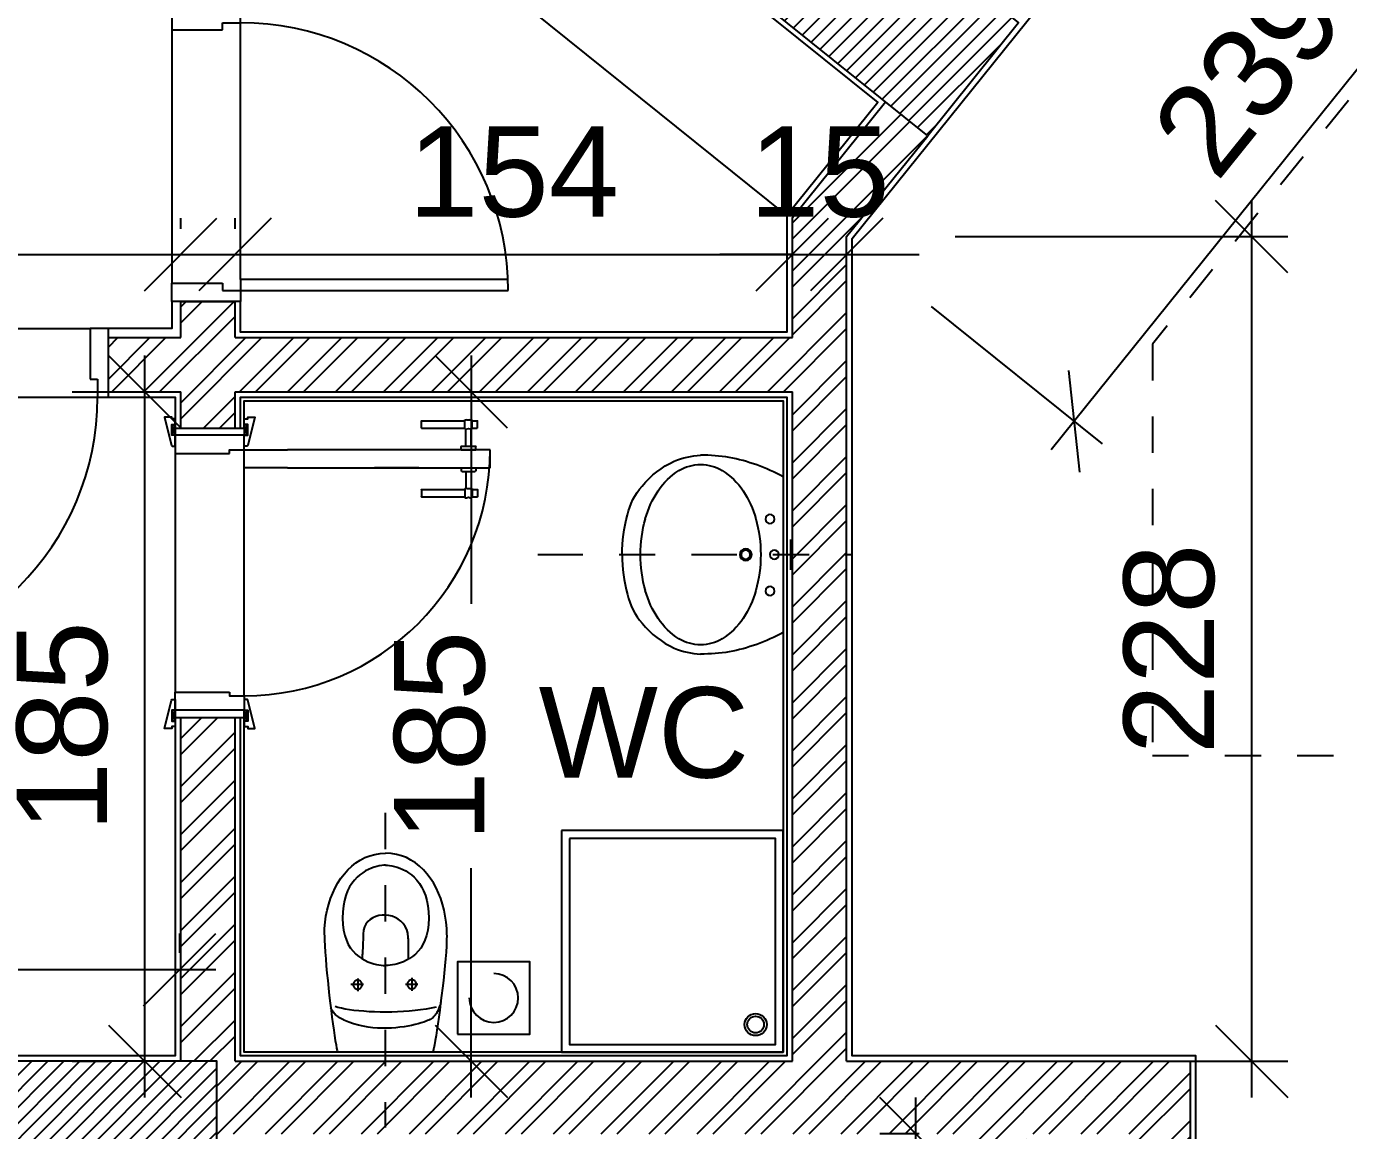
# Model space of a CAD drawing. Extents: x -0.9 to 45.6, y -8.7 to 61.5.
# Drawn here: x 29.692 to 33.345, y 31.549 to 34.6 of the extents above; entities that cross this region are included whole.
import ezdxf

# ---------------------------------------------------------------- set-up
doc = ezdxf.new("R2010")
doc.units = 0
doc.header["$MEASUREMENT"] = 0
doc.header["$PDMODE"] = 35
doc.header["$PDSIZE"] = 0.3
for name, pattern in [('CENTER', [2, 1.25, -0.25, 0.25, -0.25]), ('DASHDOTX2', [50.8, 25.4, -12.7, 0, -12.7]), ('HIDDEN2', [0.1875, 0.125, -0.0625])]:
    doc.linetypes.add(name, pattern=pattern)
doc.layers.get('0').update_dxf_attribs({"linetype": 'CONTINUOUS'})
doc.layers.get('DEFPOINTS').update_dxf_attribs({"linetype": 'CONTINUOUS'})
for name, color, linetype in [('A-AXIS-SANITARY', 10, 'DASHDOTX2'), ('a-dim', 3, 'CONTINUOUS'), ('A-DOORS', 1, 'CONTINUOUS'), ('A-FC-HIDDEN', 8, 'HIDDEN2'), ('A-FLOR-PFIX', 61, 'CONTINUOUS'), ('A-HATCH-CONC', 8, 'CONTINUOUS'), ('A-HATCH-WALL', 8, 'CONTINUOUS'), ('a-kitchen-50', 61, 'CONTINUOUS'), ('A-MECHANICAL', 8, 'CONTINUOUS'), ('A-NOMENCLATURE', 3, 'CONTINUOUS'), ('A-PLASTER', 8, 'CONTINUOUS'), ('A-PORTE', 1, 'CONTINUOUS'), ('A-SANIT', 95, 'CONTINUOUS'), ('A-SECT-TILE', 12, 'CONTINUOUS'), ('A-TILES', 137, 'CONTINUOUS'), ('A-WALL', 4, 'CONTINUOUS'), ('S-2ND-3RD-4-5-6TH$0$A-STR 2-3-4-5-6', 2, 'CONTINUOUS')]:
    doc.layers.add(name, color=color, linetype=linetype)
doc.styles.add('A100-STEXT', font='arial.ttf', dxfattribs={"height": 0.25})
doc.dimstyles.new('A100-DIM', dxfattribs={"dimtxt": 0.25, "dimasz": 0.2, "dimexe": 0.1, "dimexo": 0.3, "dimgap": 0.1, "dimtad": 1, "dimlfac": 100, "dimrnd": 0.5, "dimdsep": 46, "dimtxsty": 'A100-STEXT', "dimblk1": 'OBLIQUE', "dimblk2": 'OBLIQUE', "dimsah": 1, "dimcen": -0.05, "dimdle": 0.1, "dimclrd": 15, "dimclre": 15, "dimclrt": 256, "dimadec": 0, "dimazin": 0, "dimtfac": 0.28, "dimtix": 1, "dimtmove": 2, "dimatfit": 3, "dimldrblk": 'OBLIQUE', "dimfxl": 1, "dimtolj": 1, "dimarcsym": 0})
doc.dimstyles.new('dim-law', dxfattribs={"dimtxt": 0.25, "dimasz": 0.2, "dimexe": 0.1, "dimexo": 0.3, "dimgap": 0.1, "dimtad": 1, "dimlfac": 100, "dimdsep": 46, "dimtxsty": 'A100-STEXT', "dimblk1": 'OBLIQUE', "dimblk2": 'OBLIQUE', "dimsah": 1, "dimcen": -0.05, "dimdle": 0.1, "dimclrd": 15, "dimclre": 15, "dimclrt": 256, "dimadec": 0, "dimazin": 0, "dimtfac": 0.28, "dimtix": 1, "dimtmove": 2, "dimatfit": 3, "dimldrblk": 'OBLIQUE', "dimfxl": 0.1, "dimtolj": 1, "dimarcsym": 0})

# ---------------------------------------------------------------- blocks, each defined once
blk = doc.blocks.new('P80E19D')
at = {"layer": 'A-PORTE'}
for p, q in [((0, -0.19), (0, 0)), ((0, 0), (0.05, 0)), ((0.05, 0), (0.05, -0.14)), ((0.75, 0), (0.75, -0.14)), ((0.8, 0), (0.75, 0)), ((0.8, -0.19), (0.8, 0)), ((0.05, -0.14), (0.03, -0.14)), ((0.03, -0.14), (0.03, -0.19)), ((0.75, -0.14), (0.77, -0.14)), ((0.77, -0.14), (0.77, -0.19)), ((0.03, -0.19), (0, -0.19)), ((0.06, -0.19), (0.02, -0.19)), ((0.03, -0.19), (0.03, -0.93)), ((0.06, -0.93), (0.06, -0.19)), ((0.77, -0.19), (0.8, -0.19))]:
    blk.add_line(p, q, dxfattribs=at)
blk.add_arc((0.03, -0.19), 0.74, 270, 0, dxfattribs=at)
blk = doc.blocks.new('_OBLIQUE')
at = {"color": 0, "linetype": 'ByBlock'}
blk.add_line((-0.5, -0.5), (0.5, 0.5), dxfattribs=at)
blk = doc.blocks.new('*D120')
at = {"layer": 'a-dim', "color": 15, "lineweight": -2}
for p, q in [((30.9211, 33.69), (30.9211, 33.0041)), ((30.7384, 33.59), (30.8211, 33.59)), ((30.9211, 31.64), (30.9211, 32.2734)), ((30.7384, 31.74), (30.8211, 31.74))]:
    blk.add_line(p, q, dxfattribs=at)
at = {"layer": 'DEFPOINTS', "color": 0}
for p in [(30.9211, 33.59), (31.0384, 33.59), (31.0384, 31.74)]:
    blk.add_point(p, dxfattribs=at)
at = {"layer": 'a-dim', "color": 15, "lineweight": -2, "xscale": 0.2, "yscale": 0.2, "zscale": 0.2}
for p, rotation in [((30.9211, 33.59), 90), ((30.9211, 31.74), 270)]:
    blk.add_blockref('_OBLIQUE', p, dxfattribs=dict(at, rotation=rotation))
at = {"layer": 'a-dim', "insert": (30.8345, 32.6388), "char_height": 0.25, "attachment_point": 5, "rotation": 90, "style": 'A100-STEXT'}
blk.add_mtext('\\A1;185', dxfattribs=at)
blk = doc.blocks.new('*D122')
at = {"layer": 'a-dim', "color": 15, "lineweight": -2}
for p, q in [((33.0779, 31.64), (33.0779, 34.1191)), ((32.2584, 34.0191), (33.1779, 34.0191)), ((32.2584, 31.74), (33.1779, 31.74))]:
    blk.add_line(p, q, dxfattribs=at)
at = {"layer": 'DEFPOINTS', "color": 0}
for p in [(31.9584, 34.0191), (33.0779, 34.0191), (31.9584, 31.74)]:
    blk.add_point(p, dxfattribs=at)
at = {"layer": 'a-dim', "color": 15, "lineweight": -2, "xscale": 0.2, "yscale": 0.2, "zscale": 0.2}
for p, rotation in [((33.0779, 34.0191), 90), ((33.0779, 31.74), 270)]:
    blk.add_blockref('_OBLIQUE', p, dxfattribs=dict(at, rotation=rotation))
at = {"layer": 'a-dim', "insert": (32.8503, 32.8795), "char_height": 0.25, "attachment_point": 5, "rotation": 90, "style": 'A100-STEXT'}
blk.add_mtext('\\A1;228', dxfattribs=at)
blk = doc.blocks.new('*D123')
at = {"layer": 'a-dim', "color": 15, "lineweight": -2}
for p, q in [((33.7013, 35.6837), (34.1645, 35.3112)), ((32.5239, 33.4307), (34.1493, 35.4518)), ((32.1921, 33.8258), (32.6645, 33.4459))]:
    blk.add_line(p, q, dxfattribs=at)
at = {"layer": 'DEFPOINTS', "color": 0}
for p in [(33.4675, 35.8717), (34.0866, 35.3738), (31.9584, 34.0138)]:
    blk.add_point(p, dxfattribs=at)
at = {"layer": 'a-dim', "color": 15, "lineweight": -2, "xscale": 0.2, "yscale": 0.2, "zscale": 0.2}
for p, rotation in [((34.0866, 35.3738), 51.19370936876746), ((32.5866, 33.5086), 231.1937093687675)]:
    blk.add_blockref('_OBLIQUE', p, dxfattribs=dict(at, rotation=rotation))
at = {"layer": 'a-dim', "insert": (33.1591, 34.5839), "char_height": 0.25, "attachment_point": 5, "rotation": 51.1937, "style": 'A100-STEXT'}
blk.add_mtext('\\A1;239.5', dxfattribs=at)
blk = doc.blocks.new('*D124')
at = {"layer": 'a-dim', "color": 15, "lineweight": -2}
for p, q in [((28.0021, 34.0454), (28.0021, 34.0694)), ((30.1184, 34.04), (30.1184, 34.0694)), ((27.9021, 33.9694), (30.2184, 33.9694))]:
    blk.add_line(p, q, dxfattribs=at)
at = {"layer": 'DEFPOINTS', "color": 0}
for p in [(30.1184, 33.9694), (28.0021, 33.7454), (30.1184, 33.74)]:
    blk.add_point(p, dxfattribs=at)
at = {"layer": 'a-dim', "color": 15, "lineweight": -2, "xscale": 0.2, "yscale": 0.2, "zscale": 0.2, "rotation": 180}
blk.add_blockref('_OBLIQUE', (28.0021, 33.9694), dxfattribs=at)
at = {"layer": 'a-dim', "color": 15, "lineweight": -2, "xscale": 0.2, "yscale": 0.2, "zscale": 0.2}
blk.add_blockref('_OBLIQUE', (30.1184, 33.9694), dxfattribs=at)
at = {"layer": 'a-dim', "insert": (29.0602, 34.1971), "char_height": 0.25, "attachment_point": 5, "style": 'A100-STEXT'}
blk.add_mtext('\\A1;211.5', dxfattribs=at)
blk = doc.blocks.new('*D125')
at = {"layer": 'a-dim', "color": 15, "lineweight": -2}
for p, q in [((30.2684, 34.04), (30.2684, 34.0694)), ((31.8084, 34.04), (31.8084, 34.0694)), ((30.1684, 33.9694), (31.9084, 33.9694))]:
    blk.add_line(p, q, dxfattribs=at)
at = {"layer": 'DEFPOINTS', "color": 0}
for p in [(31.8084, 33.9694), (30.2684, 33.74), (31.8084, 33.74)]:
    blk.add_point(p, dxfattribs=at)
at = {"layer": 'a-dim', "color": 15, "lineweight": -2, "xscale": 0.2, "yscale": 0.2, "zscale": 0.2, "rotation": 180}
blk.add_blockref('_OBLIQUE', (30.2684, 33.9694), dxfattribs=at)
at = {"layer": 'a-dim', "color": 15, "lineweight": -2, "xscale": 0.2, "yscale": 0.2, "zscale": 0.2}
blk.add_blockref('_OBLIQUE', (31.8084, 33.9694), dxfattribs=at)
at = {"layer": 'a-dim', "insert": (31.0384, 34.1971), "char_height": 0.25, "attachment_point": 5, "style": 'A100-STEXT'}
blk.add_mtext('\\A1;154', dxfattribs=at)
blk = doc.blocks.new('*D126')
at = {"layer": 'a-dim', "color": 15, "lineweight": -2}
for p, q in [((31.8084, 34.04), (31.8084, 34.0694)), ((31.8084, 33.9694), (31.6084, 33.9694)), ((31.8084, 33.9694), (31.9584, 33.9694)), ((31.9584, 33.9694), (32.1584, 33.9694)), ((31.9584, 33.7191), (31.9584, 33.8694))]:
    blk.add_line(p, q, dxfattribs=at)
at = {"layer": 'DEFPOINTS', "color": 0}
for p in [(31.9584, 34.0191), (31.9584, 33.9694), (31.8084, 33.74)]:
    blk.add_point(p, dxfattribs=at)
at = {"layer": 'a-dim', "color": 15, "lineweight": -2, "xscale": 0.2, "yscale": 0.2, "zscale": 0.2}
blk.add_blockref('_OBLIQUE', (31.8084, 33.9694), dxfattribs=at)
at = {"layer": 'a-dim', "color": 15, "lineweight": -2, "xscale": 0.2, "yscale": 0.2, "zscale": 0.2, "rotation": 180}
blk.add_blockref('_OBLIQUE', (31.9584, 33.9694), dxfattribs=at)
at = {"layer": 'a-dim', "insert": (31.8834, 34.1971), "char_height": 0.25, "attachment_point": 5, "style": 'A100-STEXT'}
blk.add_mtext('\\A1;15', dxfattribs=at)
blk = doc.blocks.new('*D127')
at = {"layer": 'a-dim', "color": 15, "lineweight": -2}
for p, q in [((30.0192, 31.64), (30.0192, 33.69)), ((29.8184, 33.59), (29.9192, 33.59)), ((29.8184, 31.74), (29.9192, 31.74))]:
    blk.add_line(p, q, dxfattribs=at)
at = {"layer": 'DEFPOINTS', "color": 0}
for p in [(30.0192, 33.59), (30.1184, 33.59), (30.1184, 31.74)]:
    blk.add_point(p, dxfattribs=at)
at = {"layer": 'a-dim', "color": 15, "lineweight": -2, "xscale": 0.2, "yscale": 0.2, "zscale": 0.2}
for p, rotation in [((30.0192, 33.59), 90), ((30.0192, 31.74), 270)]:
    blk.add_blockref('_OBLIQUE', p, dxfattribs=dict(at, rotation=rotation))
at = {"layer": 'a-dim', "insert": (29.7916, 32.665), "char_height": 0.25, "attachment_point": 5, "rotation": 90, "style": 'A100-STEXT'}
blk.add_mtext('\\A1;185', dxfattribs=at)
blk = doc.blocks.new('*D131')
at = {"layer": 'a-dim', "color": 15, "lineweight": -2}
for p, q in [((32.7463, 34.9989), (33.1556, 35.5079)), ((33.015, 35.4926), (36.5222, 32.6721)), ((36.6304, 32.9661), (36.3816, 32.6568))]:
    blk.add_line(p, q, dxfattribs=at)
at = {"layer": 'DEFPOINTS', "color": 0}
for p in [(32.5583, 34.7651), (36.8184, 33.1999), (36.4443, 32.7348)]:
    blk.add_point(p, dxfattribs=at)
at = {"layer": 'a-dim', "color": 15, "lineweight": -2, "xscale": 0.2, "yscale": 0.2, "zscale": 0.2}
for p, rotation in [((33.093, 35.4299), 141.1937093687686), ((36.4443, 32.7348), 321.1937093687686)]:
    blk.add_blockref('_OBLIQUE', p, dxfattribs=dict(at, rotation=rotation))
at = {"layer": 'a-dim', "insert": (34.9113, 34.2598), "char_height": 0.25, "attachment_point": 5, "rotation": 321.1937, "style": 'A100-STEXT'}
blk.add_mtext('\\A1;430', dxfattribs=at)
blk = doc.blocks.new('A$C45807027')
at = {"layer": 'A-DOORS'}
for p, q in [((0, 0.009), (-0.009, -0.019)), ((-0.009, 0.009), (0, -0.019)), ((0.19, 0.009), (0.199, -0.019)), ((0.199, 0.009), (0.19, -0.019)), ((0.68, 0.0005), (0.68, 0.0195)), ((0.6805, 0.02), (0.8, 0.02)), ((0.8, -0.003), (0.8, 0.023)), ((0.8, 0.023), (0.805, 0.023)), ((0.815, 0.023), (0.82, 0.023)), ((0.82, -0.003), (0.82, 0.023)), ((0.82, 0.02), (0.8345, 0.02)), ((0.835, 0.0005), (0.835, 0.0195)), ((0.6805, 0), (0.8, 0)), ((0.8, -0.003), (0.8025, -0.003)), ((0.8025, -0.05), (0.8025, -0.003)), ((0.8175, -0.05), (0.8175, -0.003)), ((0.8175, -0.003), (0.82, -0.003)), ((0.82, 0), (0.8345, 0)), ((0.19, -0.11), (0.19, -0.06)), ((0.19, -0.06), (0.31, -0.06)), ((0.75, -0.06), (0.31, -0.06)), ((0.673, -0.06), (0.55, -0.06)), ((0.87, -0.06), (0.75, -0.06)), ((0.79, -0.06), (0.79, -0.052)), ((0.79, -0.06), (0.83, -0.06)), ((0.792, -0.05), (0.828, -0.05)), ((0.83, -0.06), (0.83, -0.052)), ((0.87, -0.11), (0.87, -0.06)), ((0.31, -0.11), (0.19, -0.11)), ((0.31, -0.11), (0.75, -0.11)), ((0.673, -0.11), (0.55, -0.11)), ((0.75, -0.11), (0.87, -0.11)), ((0.79, -0.11), (0.79, -0.118)), ((0.79, -0.11), (0.83, -0.11)), ((0.792, -0.12), (0.828, -0.12)), ((0.8025, -0.12), (0.8025, -0.167)), ((0.8175, -0.12), (0.8175, -0.167)), ((0.83, -0.11), (0.83, -0.118)), ((0.68, -0.1705), (0.68, -0.1895)), ((0.6805, -0.17), (0.8, -0.17)), ((0.8, -0.167), (0.8, -0.193)), ((0.8, -0.167), (0.8025, -0.167)), ((0.8175, -0.167), (0.82, -0.167)), ((0.82, -0.167), (0.82, -0.193)), ((0.82, -0.17), (0.8345, -0.17)), ((0.835, -0.1705), (0.835, -0.1895)), ((0.6805, -0.19), (0.8, -0.19)), ((0.8, -0.193), (0.805, -0.193)), ((0.815, -0.193), (0.82, -0.193)), ((0.82, -0.19), (0.8345, -0.19)), ((0, -0.809), (-0.009, -0.781)), ((-0.009, -0.809), (0, -0.781)), ((0.19, -0.809), (0.199, -0.781)), ((0.199, -0.809), (0.19, -0.781))]:
    blk.add_line(p, q, dxfattribs=at)
at = {"layer": 'A-DOORS', "color": 8}
for p, q in [((0, -0.07), (0, -0.73)), ((0.19, -0.74), (0.19, -0.06))]:
    blk.add_line(p, q, dxfattribs=at)
at = {"layer": 'A-DOORS'}
for points in [[(0, 0.01), (0, 0.025), (-0.01, 0.025), (-0.01, 0.03), (-0.03, 0.03), (-0.0104, -0.0482, 0.381769), (-0.0084, -0.05), (0, -0.05), (0, -0.02), (-0.01, -0.02), (-0.01, 0.01), (0, 0.01)], [(0.19, 0.01), (0.19, 0.025), (0.2, 0.025), (0.2, 0.03), (0.22, 0.03), (0.2004, -0.0482, -0.381769), (0.1984, -0.05), (0.19, -0.05), (0.19, -0.02), (0.2, -0.02), (0.2, 0.01), (0.19, 0.01)], [(0, -0.81), (0, -0.825), (-0.01, -0.825), (-0.01, -0.83), (-0.03, -0.83), (-0.0104, -0.7518, -0.381769), (-0.0084, -0.75), (0, -0.75), (0, -0.78), (-0.01, -0.78), (-0.01, -0.81), (0, -0.81)], [(0.19, -0.81), (0.19, -0.825), (0.2, -0.825), (0.2, -0.83), (0.22, -0.83), (0.2004, -0.7518, 0.381769), (0.1984, -0.75), (0.19, -0.75), (0.19, -0.78), (0.2, -0.78), (0.2, -0.81), (0.19, -0.81)]]:
    blk.add_lwpolyline(points, format="xyb", dxfattribs=at)
for points in [[(0, 0.009), (0, -0.019), (-0.009, -0.019), (-0.009, 0.009)], [(0.19, 0.009), (0.19, -0.019), (0.199, -0.019), (0.199, 0.009)], [(0, -0.809), (0, -0.781), (-0.009, -0.781), (-0.009, -0.809)], [(0.19, -0.809), (0.19, -0.781), (0.199, -0.781), (0.199, -0.809)]]:
    blk.add_lwpolyline(points, close=True, dxfattribs=at)
for points in [[(0, 0), (0.19, 0), (0.19, -0.02), (0, -0.02), (0, 0)], [(0.19, -0.02), (0, -0.02), (0, -0.07), (0.15, -0.07)], [(0.15, -0.07), (0.15, -0.06), (0.19, -0.06), (0.19, -0.02)], [(0.19, -0.78), (0, -0.78), (0, -0.73), (0.15, -0.73)], [(0.15, -0.73), (0.15, -0.74), (0.19, -0.74), (0.19, -0.78)], [(0, -0.8), (0.19, -0.8), (0.19, -0.78), (0, -0.78), (0, -0.8)]]:
    blk.add_lwpolyline(points, dxfattribs=at)
blk.add_arc((0.1897, -0.0597), 0.6803, 270.0254, 359.9746, dxfattribs=at)
at = {"layer": 'A-DOORS', "extrusion": (0, 0, -1)}
for centre, major_axis, start_param, end_param in [((0.6805, 0.0195), (-0.000354, 0.000354), 5.497787, 7.068583), ((0.6805, 0.0005), (0.000354, 0.000354), 2.356194, 3.926991), ((0.81, 0.0306), (-0.00642, 0.00642), 3.344077, 4.509904), ((0.8345, 0.0195), (0.000354, 0.000354), -0.785398, 0.785398), ((0.8345, 0.0005), (-0.000354, 0.000354), 2.356194, 3.926991), ((0.81, -0.021), (-0.0138, 0.0138), 0.390607, 1.180189), ((0.792, -0.052), (-0.00141, 0.00141), 5.497787, 7.068583), ((0.828, -0.052), (0.00141, 0.00141), -0.785398, 0.785398), ((0.792, -0.118), (-0.00141, 0.00141), 3.926991, 5.497787), ((0.828, -0.118), (-0.00141, 0.00141), 2.356194, 3.926991), ((0.6805, -0.1705), (-0.000354, 0.000354), 5.497787, 7.068583), ((0.81, -0.149), (-0.0138, 0.0138), 3.5322, 4.321782), ((0.8345, -0.1705), (0.000354, 0.000354), -0.785398, 0.785398), ((0.6805, -0.1895), (0.000354, 0.000354), 2.356194, 3.926991), ((0.81, -0.2006), (-0.00642, 0.00642), 0.202485, 1.368312), ((0.8345, -0.1895), (0.000354, 0.000354), 0.785398, 2.356194)]:
    blk.add_ellipse(centre, major_axis=major_axis, ratio=1, start_param=start_param, end_param=end_param, dxfattribs=at)
blk = doc.blocks.new('*D200')
at = {"layer": 'a-dim', "color": 15, "lineweight": -2}
for p, q in [((27.4839, 32.04), (27.4839, 32.0933)), ((30.1155, 32.04), (30.1155, 32.0933)), ((27.3839, 31.9933), (30.2155, 31.9933))]:
    blk.add_line(p, q, dxfattribs=at)
at = {"layer": 'DEFPOINTS', "color": 0}
for p in [(30.1155, 31.9933), (27.4839, 31.74), (30.1155, 31.74)]:
    blk.add_point(p, dxfattribs=at)
at = {"layer": 'a-dim', "color": 15, "lineweight": -2, "xscale": 0.2, "yscale": 0.2, "zscale": 0.2, "rotation": 180}
blk.add_blockref('_OBLIQUE', (27.4839, 31.9933), dxfattribs=at)
at = {"layer": 'a-dim', "color": 15, "lineweight": -2, "xscale": 0.2, "yscale": 0.2, "zscale": 0.2}
blk.add_blockref('_OBLIQUE', (30.1155, 31.9933), dxfattribs=at)
at = {"layer": 'a-dim', "insert": (28.7997, 32.221), "char_height": 0.25, "attachment_point": 5, "style": 'A100-STEXT'}
blk.add_mtext('\\A1;263', dxfattribs=at)
blk = doc.blocks.new('BAC')
at = {"layer": 'A-SANIT'}
for points in [[(-0.7, -0.7), (0, -0.7), (0, 0), (-0.7, 0)], [(-0.675, -0.675), (-0.025, -0.675), (-0.025, -0.025), (-0.675, -0.025)]]:
    blk.add_lwpolyline(points, close=True, dxfattribs=at)
for radius in [0.035, 0.0263]:
    blk.add_circle((-0.0875, -0.0875), radius, dxfattribs=at)
blk = doc.blocks.new('A$C53822070')
for p, q in [((0, -0.0208), (0, 0.0623)), ((-0.2151, 0), (0.2151, 0)), ((0.0415, 0.0208), (-0.0415, 0.0208))]:
    blk.add_line(p, q)
for centre, major_axis, ratio, start_param, end_param in [((0.0235, -0.1413), (0.1682, 0.344), 0.723099, 1.513078, 1.932546), ((-0.05, -0.2181), (0.0143, 0.3454), 0.649977, 1.397156, 1.627734), ((0.1411, -0.2285), (0.0236, 0.1689), 0.782, 4.379189, 4.821349), ((0.0117, -0.2055), (0.2677, 0.0211), 0.927449, -0.919698, -0.479256), ((0.0331, -0.1533), (-0.0987, 0.271), 0.7883, 3.04069, 3.436057), ((0.005, -0.0517), (0.2781, 0.2781), 1, 3.914278, 4.196419)]:
    blk.add_ellipse(centre, major_axis=major_axis, ratio=ratio, start_param=start_param, end_param=end_param)
at = {"extrusion": (0, 0, -1)}
for centre, major_axis, ratio, start_param, end_param in [((-0.0235, -0.1413), (-0.1682, 0.344), 0.723099, 1.513078, 1.932546), ((-0.0984, -0.0369), (-0.00881, 0.00881), 1, 5.497787, 11.780972), ((-0.0002, -0.0251), (0.00881, 0.00881), 1, 3.926991, 10.210176), ((0.1005, -0.0364), (-0.00881, 0.00881), 1, 5.497787, 11.780972), ((0, -0.4349), (-0.2634, 0.2634), 1, 0.51597, 0.785398), ((0, -0.4349), (0.2634, 0.2634), 1, -0.785398, -0.51597), ((-0.0281, -0.3332), (0.1889, 0.1889), 1, -1.373401, -1.054826), ((0, -0.1038), (0.0117, 0.0117), 1, 3.926991, 10.210176), ((0, -0.1038), (-0.00881, 0.00881), 1, 5.497787, 11.780972), ((0.0281, -0.3332), (-0.1889, 0.1889), 1, 1.054826, 1.373401), ((-0.0709, -0.269), (0.1343, 0.1343), 1, 4.48294, 4.909784), ((0.0709, -0.269), (-0.1343, 0.1343), 1, 1.373401, 1.800245), ((-0.1361, -0.2285), (0.08, 0.08), 1, 3.926991, 4.48294), ((0.1361, -0.2285), (-0.08, 0.08), 1, 1.800245, 2.356194), ((0.05, -0.2181), (-0.0143, 0.3454), 0.649977, 1.397156, 1.627734), ((-0.1411, -0.2285), (-0.0236, 0.1689), 0.782, 4.379189, 4.821349), ((-0.1361, -0.2285), (0.08, 0.08), 1, 3.371042, 3.926991), ((0.1361, -0.2285), (0.08, 0.08), 1, 0.785398, 1.341347), ((-0.0709, -0.188), (0.1343, 0.1343), 1, 2.944197, 3.371042), ((0.0709, -0.188), (0.1343, 0.1343), 1, 1.341347, 1.768192), ((-0.0117, -0.2055), (-0.2677, 0.0211), 0.927449, -0.919698, -0.479256), ((-0.0281, -0.1237), (-0.1889, 0.1889), 1, 4.196419, 4.514993), ((0.0281, -0.1237), (0.1889, 0.1889), 1, 1.768192, 2.086766), ((-0.0331, -0.1533), (0.0987, 0.271), 0.7883, 3.04069, 3.436057), ((0, -0.0221), (-0.2634, 0.2634), 1, 3.926991, 4.196419), ((0, -0.0221), (-0.2634, 0.2634), 1, 3.657563, 3.926991), ((-0.005, -0.0517), (-0.2781, 0.2781), 1, 3.914278, 4.196419)]:
    blk.add_ellipse(centre, major_axis=major_axis, ratio=ratio, start_param=start_param, end_param=end_param, dxfattribs=at)
at = {"layer": 'A-AXIS-SANITARY', "linetype": 'CENTER', "ltscale": 0.1}
blk.add_line((0, -0.6786), (0, 0.1908), dxfattribs=at)
blk = doc.blocks.new('A$C7FB65830')
at = {"color": 0}
for p, q in [((-371.6, 35.5), (-387, 31.5)), ((-355.8, 38.7), (-371.6, 35.5)), ((-339.7, 41), (-355.8, 38.7)), ((-323.3, 42.4), (-339.7, 41)), ((-306.8, 42.9), (-323.3, 42.4)), ((-305.8, 42.4), (-292.6, 42.1)), ((-292.6, 42.1), (-277.8, 41.5)), ((-277.8, 41.5), (-261.5, 40.5)), ((-261.5, 40.5), (-244, 39.2)), ((-244, 39.2), (-225.6, 37.5)), ((-225.6, 37.5), (-206.4, 35.6)), ((-206.4, 35.6), (-186.8, 33.5)), ((-443.2, 7.2), (-455.5, -0.9)), ((-430.1, 14.4), (-443.2, 7.2)), ((-416.3, 20.9), (-430.1, 14.4)), ((-401.9, 26.6), (-416.3, 20.9)), ((-387, 31.5), (-401.9, 26.6)), ((-186.8, 33.5), (-167, 31.3)), ((-167, 31.3), (-147.2, 28.9)), ((-147.2, 28.9), (-127.6, 26.4)), ((-128.9, 27), (-124.9, 25.6)), ((-127.6, 26.4), (-108.5, 23.9)), ((-124.9, 25.6), (-121.2, 24.2)), ((-121.2, 24.2), (-117.7, 22.9)), ((-117.7, 22.9), (-114.3, 21.7)), ((-116.6, 14.7), (-113.9, 1.7)), ((-114.3, 21.7), (-111.2, 20.4)), ((-113.9, 1.7), (-111.5, -12.1)), ((-111.2, 20.4), (-108.3, 19.2)), ((-108.5, 23.9), (-90.2, 21.4)), ((-108.3, 19.2), (-105.5, 18)), ((-105.5, 18), (-102.8, 16.7)), ((-102.8, 16.7), (-100.3, 15.3)), ((-100.3, 15.3), (-98, 13.8)), ((-98, 13.8), (-95.8, 12.2)), ((-95.8, 12.2), (-93.7, 10.5)), ((-93.7, 10.5), (-91.7, 8.5)), ((-91.7, 8.5), (-89.8, 6.4)), ((-90.2, 21.4), (-72.8, 18.9)), ((-89.8, 6.4), (-88, 4.1)), ((-88, 4.1), (-86.2, 1.5)), ((-86.2, 1.5), (-84.5, -1.4)), ((-72.8, 18.9), (-56.6, 16.5)), ((-56.6, 16.5), (-41.9, 14.2)), ((-41.9, 14.2), (-28.9, 12)), ((-28.9, 12), (-17.8, 10.1)), ((-17.8, 10.1), (-8.8, 8.4)), ((-8.8, 8.4), (-2.3, 7)), ((-2.3, 7), (1.5, 5.9)), ((1.9, 5.9), (1.9, -244.6)), ((-487.3, -29.3), (-495.9, -40.1)), ((-477.7, -19.1), (-487.3, -29.3)), ((-467, -9.6), (-477.7, -19.1)), ((-455.5, -0.9), (-467, -9.6)), ((-450.6, -36.1), (-442.2, -29.6)), ((-442.2, -29.6), (-432.7, -23.6)), ((-432.7, -23.6), (-422.2, -18.3)), ((-422.2, -18.3), (-410.4, -13.6)), ((-410.4, -13.6), (-397.5, -9.9)), ((-397.5, -9.9), (-383.3, -7.1)), ((-383.3, -7.1), (-367.7, -5.3)), ((-367.7, -5.3), (-350.8, -4.7)), ((-350.8, -4.7), (-334, -5.4)), ((-334, -5.4), (-318.7, -7.4)), ((-318.7, -7.4), (-305, -10.6)), ((-305, -10.6), (-292.7, -14.9)), ((-292.7, -14.9), (-281.7, -20.1)), ((-281.7, -20.1), (-272, -26.1)), ((-272, -26.1), (-263.5, -32.8)), ((-263.5, -32.8), (-256.1, -40)), ((-176.5, -33.5), (-176.5, -66.3)), ((-111.5, -12.1), (-109.4, -26.3)), ((-109.4, -26.3), (-107.7, -41)), ((-84.5, -1.4), (-82.9, -4.5)), ((-82.9, -4.5), (-81.3, -8)), ((-81.3, -8), (-79.8, -11.8)), ((-79.8, -11.8), (-77.6, -18)), ((-77.6, -18), (-75.3, -24.9)), ((-75.3, -24.9), (-73.1, -32.6)), ((-73.1, -32.6), (-70.9, -41)), ((-509.7, -63.7), (-514.7, -76.4)), ((-503.4, -51.6), (-509.7, -63.7)), ((-495.9, -40.1), (-503.4, -51.6)), ((-478.8, -73.1), (-474.8, -65.4)), ((-474.8, -65.4), (-470.1, -57.8)), ((-470.1, -57.8), (-464.5, -50.3)), ((-464.5, -50.3), (-458, -43.1)), ((-458, -43.1), (-450.6, -36.1)), ((-329, -66.7), (-336.4, -71.9)), ((-320.4, -62.6), (-329, -66.7)), ((-310.9, -59.9), (-320.4, -62.6)), ((-300.2, -58.6), (-310.9, -59.9)), ((-297.8, -58.6), (-300.2, -58.6)), ((-295.1, -58.5), (-297.8, -58.6)), ((-292, -58.5), (-295.1, -58.5)), ((-288.7, -58.4), (-292, -58.5)), ((-285.1, -58.4), (-288.7, -58.4)), ((-281.4, -58.4), (-285.1, -58.4)), ((-277.6, -58.3), (-281.4, -58.4)), ((-273.7, -58.3), (-277.6, -58.3)), ((-269.8, -58.3), (-273.7, -58.3)), ((-266, -58.3), (-269.8, -58.3)), ((-262.3, -58.3), (-266, -58.3)), ((-258.7, -58.3), (-262.3, -58.3)), ((-255.3, -58.4), (-258.7, -58.3)), ((-256.1, -40), (-249.7, -47.6)), ((-252.3, -58.4), (-255.3, -58.4)), ((-249.5, -58.4), (-252.3, -58.4)), ((-249.7, -47.6), (-244.3, -55.4)), ((-247.1, -58.4), (-249.5, -58.4)), ((-245.2, -58.4), (-247.1, -58.4)), ((-243.7, -58.4), (-245.2, -58.4)), ((-244.3, -55.4), (-239.8, -63.4)), ((-242.8, -58.4), (-243.7, -58.4)), ((-242.5, -58.4), (-242.8, -58.4)), ((-239.8, -63.4), (-236.1, -71.4)), ((-193.8, -49.6), (-159.9, -49.6)), ((-188.5, -47.2), (-188.7, -49.2)), ((-188.7, -49.2), (-188.5, -51.3)), ((-188, -45.2), (-188.5, -47.2)), ((-188.5, -51.3), (-188, -53.3)), ((-187.1, -43.3), (-188, -45.2)), ((-188, -53.3), (-187.1, -55.2)), ((-185.9, -41.6), (-187.1, -43.3)), ((-187.1, -55.2), (-185.9, -56.9)), ((-184.4, -40.1), (-185.9, -41.6)), ((-185.9, -56.9), (-184.4, -58.3)), ((-182.7, -38.9), (-184.4, -40.1)), ((-184.4, -58.3), (-182.7, -59.5)), ((-180.9, -38.1), (-182.7, -38.9)), ((-182.7, -59.5), (-180.9, -60.4)), ((-178.8, -37.5), (-180.9, -38.1)), ((-180.9, -60.4), (-178.8, -60.9)), ((-176.8, -37.3), (-178.8, -37.5)), ((-178.8, -60.9), (-176.8, -61.1)), ((-174.7, -37.5), (-176.8, -37.3)), ((-176.8, -61.1), (-174.7, -60.9)), ((-172.7, -38.1), (-174.7, -37.5)), ((-174.7, -60.9), (-172.7, -60.4)), ((-170.8, -38.9), (-172.7, -38.1)), ((-172.7, -60.4), (-170.8, -59.5)), ((-169.1, -40.1), (-170.8, -38.9)), ((-170.8, -59.5), (-169.1, -58.3)), ((-167.7, -41.6), (-169.1, -40.1)), ((-169.1, -58.3), (-167.7, -56.9)), ((-166.5, -43.3), (-167.7, -41.6)), ((-167.7, -56.9), (-166.5, -55.2)), ((-165.6, -45.2), (-166.5, -43.3)), ((-166.5, -55.2), (-165.6, -53.3)), ((-165.1, -47.2), (-165.6, -45.2)), ((-165.6, -53.3), (-165.1, -51.3)), ((-164.9, -49.2), (-165.1, -47.2)), ((-165.1, -51.3), (-164.9, -49.2)), ((-164.9, -49.2), (-164.9, -49.2)), ((-164.9, -49.2), (-164.9, -49.2)), ((-107.7, -41), (-106.3, -56)), ((-106.3, -56), (-105.2, -71.2)), ((-70.9, -41), (-68.8, -50)), ((-68.8, -50), (-66.9, -59.7)), ((-66.9, -59.7), (-65.1, -69.9)), ((-520.6, -103.5), (-521.4, -118)), ((-518.3, -89.7), (-520.6, -103.5)), ((-514.7, -76.4), (-518.3, -89.7)), ((-489.2, -107.8), (-488.2, -101.7)), ((-488.2, -101.7), (-486.7, -95)), ((-486.7, -95), (-484.7, -88)), ((-484.7, -88), (-482.1, -80.6)), ((-482.1, -80.6), (-478.8, -73.1)), ((-355.5, -101.3), (-357.6, -109.9)), ((-352.4, -93), (-355.5, -101.3)), ((-348.1, -85.3), (-352.4, -93)), ((-342.8, -78.2), (-348.1, -85.3)), ((-336.4, -71.9), (-342.8, -78.2)), ((-236.1, -71.4), (-233.1, -79.2)), ((-233.1, -79.2), (-230.8, -86.8)), ((-230.8, -86.8), (-229, -94)), ((-229, -94), (-227.7, -100.6)), ((-227.7, -100.6), (-226.9, -106.6)), ((-105.2, -71.2), (-104.4, -86.6)), ((-104.4, -86.6), (-103.9, -102)), ((-103.9, -102), (-103.7, -117.3)), ((-65.1, -69.9), (-63.7, -80.5)), ((-63.7, -80.5), (-62.5, -91.6)), ((-62.5, -91.6), (-61.7, -103.1)), ((-61.7, -103.1), (-61.2, -115)), ((-520.6, -132.9), (-521.4, -118.5)), ((-518.3, -146.7), (-520.6, -132.9)), ((-489.9, -118.2), (-489.7, -113.4)), ((-489.9, -118.2), (-489.7, -123.1)), ((-489.7, -113.4), (-489.2, -107.8)), ((-489.7, -123.1), (-489.2, -128.6)), ((-489.2, -128.6), (-488.2, -134.8)), ((-488.2, -134.8), (-486.7, -141.4)), ((-357.6, -109.9), (-358.6, -118.6)), ((-358.6, -118.6), (-358.5, -127.3)), ((-358.5, -127.3), (-357.4, -135.9)), ((-357.4, -135.9), (-355.1, -144.1)), ((-229, -142.4), (-227.7, -135.8)), ((-227.7, -135.8), (-226.9, -129.8)), ((-226.9, -106.6), (-226.4, -111.8)), ((-226.9, -129.8), (-226.4, -124.6)), ((-226.4, -111.8), (-226.1, -116.1)), ((-226.4, -124.6), (-226.1, -120.4)), ((-226.1, -116.1), (-226, -119.2)), ((-226.1, -120.4), (-226, -117.2)), ((-103.8, -132.4), (-104.2, -147.2)), ((-103.7, -117.3), (-103.8, -132.4)), ((-61.2, -127.1), (-61.7, -139.4)), ((-61.2, -115), (-61.2, -127.1)), ((-514.7, -160), (-518.3, -146.7)), ((-509.7, -172.8), (-514.7, -160)), ((-503.4, -184.9), (-509.7, -172.8)), ((-486.7, -141.4), (-484.7, -148.5)), ((-484.7, -148.5), (-482.1, -155.8)), ((-482.1, -155.8), (-478.8, -163.4)), ((-478.8, -163.4), (-474.8, -171)), ((-474.8, -171), (-470.1, -178.6)), ((-355.1, -144.1), (-351.8, -151.7)), ((-351.8, -151.7), (-347.4, -158.7)), ((-347.4, -158.7), (-341.8, -164.8)), ((-341.8, -164.8), (-335.2, -169.9)), ((-335.2, -169.9), (-327.6, -173.8)), ((-244.3, -181), (-239.8, -173)), ((-239.8, -173), (-236.1, -165)), ((-236.1, -165), (-233.1, -157.2)), ((-233.1, -157.2), (-230.8, -149.6)), ((-230.8, -149.6), (-229, -142.4)), ((-104.8, -161.7), (-105.7, -175.7)), ((-104.2, -147.2), (-104.8, -161.7)), ((-64.3, -164.5), (-66.6, -177.2)), ((-62.7, -151.9), (-64.3, -164.5)), ((-61.7, -139.4), (-62.7, -151.9)), ((-495.9, -196.3), (-503.4, -184.9)), ((-487.3, -207.2), (-495.9, -196.3)), ((-477.7, -217.3), (-487.3, -207.2)), ((-470.1, -178.6), (-464.5, -186.1)), ((-464.5, -186.1), (-458, -193.4)), ((-458, -193.4), (-450.6, -200.3)), ((-450.6, -200.3), (-442.2, -206.8)), ((-442.2, -206.8), (-432.7, -212.8)), ((-327.6, -173.8), (-318.8, -176.3)), ((-318.8, -176.3), (-308.9, -177.3)), ((-308.9, -177.3), (-303.4, -177.4)), ((-303.4, -177.4), (-298, -177.5)), ((-298, -177.5), (-292.9, -177.6)), ((-292.9, -177.6), (-287.9, -177.8)), ((-287.9, -177.8), (-283.1, -178)), ((-283.1, -178), (-278.6, -178.2)), ((-278.6, -178.2), (-274.3, -178.4)), ((-274.3, -178.4), (-270.3, -178.6)), ((-272, -210.3), (-263.5, -203.6)), ((-270.3, -178.6), (-266.5, -178.8)), ((-266.5, -178.8), (-262.9, -179)), ((-263.5, -203.6), (-256.1, -196.4)), ((-262.9, -179), (-259.7, -179.2)), ((-259.7, -179.2), (-256.7, -179.4)), ((-256.7, -179.4), (-254.1, -179.6)), ((-256.1, -196.4), (-249.7, -188.8)), ((-254.1, -179.6), (-251.7, -179.8)), ((-251.7, -179.8), (-249.7, -179.9)), ((-249.7, -179.9), (-248, -180.1)), ((-249.7, -188.8), (-244.3, -181)), ((-248, -180.1), (-246.7, -180.2)), ((-246.7, -180.2), (-245.7, -180.3)), ((-245.7, -180.3), (-245.2, -180.3)), ((-245.2, -180.3), (-245, -180.3)), ((-192.4, -191.7), (-158.5, -191.7)), ((-187.5, -189.8), (-187.7, -191.9)), ((-187.7, -191.9), (-187.5, -194)), ((-186.9, -187.8), (-187.5, -189.8)), ((-187.5, -194), (-186.9, -196)), ((-186.1, -186), (-186.9, -187.8)), ((-186.9, -196), (-186.1, -197.8)), ((-184.9, -184.3), (-186.1, -186)), ((-186.1, -197.8), (-184.9, -199.5)), ((-183.4, -182.8), (-184.9, -184.3)), ((-184.9, -199.5), (-183.4, -201)), ((-181.7, -181.6), (-183.4, -182.8)), ((-183.4, -201), (-181.7, -202.2)), ((-179.8, -180.7), (-181.7, -181.6)), ((-181.7, -202.2), (-179.8, -203.1)), ((-177.8, -180.2), (-179.8, -180.7)), ((-179.8, -203.1), (-177.8, -203.6)), ((-175.8, -180), (-177.8, -180.2)), ((-177.8, -203.6), (-175.8, -203.8)), ((-176.1, -176.2), (-176.1, -210.1)), ((-173.7, -180.2), (-175.8, -180)), ((-175.8, -203.8), (-173.7, -203.6)), ((-171.7, -180.7), (-173.7, -180.2)), ((-173.7, -203.6), (-171.7, -203.1)), ((-169.8, -181.6), (-171.7, -180.7)), ((-171.7, -203.1), (-169.8, -202.2)), ((-168.1, -182.8), (-169.8, -181.6)), ((-169.8, -202.2), (-168.1, -201)), ((-166.7, -184.3), (-168.1, -182.8)), ((-168.1, -201), (-166.7, -199.5)), ((-165.5, -186), (-166.7, -184.3)), ((-166.7, -199.5), (-165.5, -197.8)), ((-164.6, -187.8), (-165.5, -186)), ((-165.5, -197.8), (-164.6, -196)), ((-164.1, -189.8), (-164.6, -187.8)), ((-164.6, -196), (-164.1, -194)), ((-163.9, -191.9), (-164.1, -189.8)), ((-164.1, -194), (-163.9, -191.9)), ((-163.9, -191.9), (-163.9, -191.9)), ((-163.9, -191.9), (-163.9, -191.9)), ((-108.3, -201.7), (-109.9, -213.6)), ((-106.9, -189), (-108.3, -201.7)), ((-105.7, -175.7), (-106.9, -189)), ((-73.2, -202.6), (-77.6, -215.2)), ((-69.5, -189.9), (-73.2, -202.6)), ((-66.6, -177.2), (-69.5, -189.9)), ((-467, -226.8), (-477.7, -217.3)), ((-455.5, -235.6), (-467, -226.8)), ((-443.2, -243.6), (-455.5, -235.6)), ((-432.7, -212.8), (-422.2, -218.2)), ((-422.2, -218.2), (-410.4, -222.8)), ((-410.4, -222.8), (-397.5, -226.5)), ((-397.5, -226.5), (-383.3, -229.4)), ((-383.3, -229.4), (-367.7, -231.1)), ((-367.7, -231.1), (-350.8, -231.7)), ((-350.8, -231.7), (-334, -231)), ((-334, -231), (-318.7, -229)), ((-318.7, -229), (-305, -225.8)), ((-305, -225.8), (-292.7, -221.5)), ((-292.7, -221.5), (-281.7, -216.3)), ((-281.7, -216.3), (-272, -210.3)), ((-113.8, -234.6), (-116.1, -243.5)), ((-111.8, -224.6), (-113.8, -234.6)), ((-109.9, -213.6), (-111.8, -224.6)), ((-90.9, -242.7), (-92.2, -244.4)), ((-89.7, -241), (-90.9, -242.7)), ((-88.7, -239.3), (-89.7, -241)), ((-87.7, -237.7), (-88.7, -239.3)), ((-86.8, -236), (-87.7, -237.7)), ((-86, -234.3), (-86.8, -236)), ((-85.1, -232.7), (-86, -234.3)), ((-84.4, -231), (-85.1, -232.7)), ((-83.6, -229.3), (-84.4, -231)), ((-82.9, -227.7), (-83.6, -229.3)), ((-77.6, -215.2), (-82.9, -227.7)), ((-430.1, -250.9), (-443.2, -243.6)), ((-416.3, -257.3), (-430.1, -250.9)), ((-401.9, -263), (-416.3, -257.3)), ((-387, -267.9), (-401.9, -263)), ((-371.6, -272), (-387, -267.9)), ((-355.8, -275.1), (-371.6, -272)), ((-339.7, -277.4), (-355.8, -275.1)), ((-323.3, -278.8), (-339.7, -277.4)), ((-292.6, -278.6), (-277.8, -278)), ((-277.8, -278), (-261.5, -277.1)), ((-261.5, -277.1), (-244, -275.8)), ((-244, -275.8), (-225.6, -274.3)), ((-225.6, -274.3), (-206.4, -272.6)), ((-206.4, -272.6), (-186.8, -270.6)), ((-186.8, -270.6), (-167, -268.5)), ((-167, -268.5), (-147.2, -266.3)), ((-147.2, -266.3), (-127.6, -264)), ((-127.6, -264), (-108.5, -261.6)), ((-116.1, -243.5), (-118.6, -251.2)), ((-111.3, -260.2), (-114.6, -262)), ((-108.3, -258.4), (-111.3, -260.2)), ((-108.5, -261.6), (-90.2, -259.3)), ((-105.6, -256.6), (-108.3, -258.4)), ((-103.1, -254.8), (-105.6, -256.6)), ((-100.8, -253.1), (-103.1, -254.8)), ((-98.8, -251.3), (-100.8, -253.1)), ((-96.9, -249.6), (-98.8, -251.3)), ((-95.1, -247.8), (-96.9, -249.6)), ((-93.6, -246.1), (-95.1, -247.8)), ((-92.2, -244.4), (-93.6, -246.1)), ((-90.2, -259.3), (-72.8, -257)), ((-72.8, -257), (-56.6, -254.7)), ((-56.6, -254.7), (-41.9, -252.5)), ((-41.9, -252.5), (-28.9, -250.5)), ((-28.9, -250.5), (-17.8, -248.7)), ((-17.8, -248.7), (-8.8, -247.1)), ((-8.8, -247.1), (-2.3, -245.7)), ((-2.3, -245.7), (1.5, -244.6)), ((-306.8, -279.3), (-323.3, -278.8)), ((-305.8, -278.8), (-292.6, -278.6))]:
    blk.add_line(p, q, dxfattribs=at)
at = {"layer": 'A-AXIS-SANITARY', "linetype": 'CENTER', "ltscale": 0.1}
blk.add_line((-627.6, -119.4), (199.5, -119.4), dxfattribs=at)
blk = doc.blocks.new('A$C767F1EFC')
blk.add_lwpolyline([(-0.2, -0.2), (0, -0.2), (0, 0), (-0.2, 0)], close=True)
blk.add_arc((-0.1, -0.1), 0.0676, 180, 90)
blk = doc.blocks.new('*D215')
at = {"layer": 'a-dim', "color": 15, "lineweight": -2}
for p, q in [((32.1497, 30.09), (32.1497, 31.64)), ((32.1584, 31.54), (32.0497, 31.54)), ((32.1584, 30.19), (32.0497, 30.19))]:
    blk.add_line(p, q, dxfattribs=at)
at = {"layer": 'DEFPOINTS', "color": 0}
for p in [(32.1497, 31.54), (32.4584, 31.54), (32.4584, 30.19)]:
    blk.add_point(p, dxfattribs=at)
at = {"layer": 'a-dim', "color": 15, "lineweight": -2, "xscale": 0.2, "yscale": 0.2, "zscale": 0.2}
for p, rotation in [((32.1497, 31.54), 90), ((32.1497, 30.19), 270)]:
    blk.add_blockref('_OBLIQUE', p, dxfattribs=dict(at, rotation=rotation))
at = {"layer": 'a-dim', "insert": (31.922, 30.865), "char_height": 0.25, "attachment_point": 5, "rotation": 90, "style": 'A100-STEXT'}
blk.add_mtext('\\A1;135', dxfattribs=at)

msp = doc.modelspace()

# ---------------------------------------------------------------- hatches: boundary and pattern name
at = {"layer": 'A-HATCH-CONC'}
h = msp.add_hatch(dxfattribs=at)
h.set_pattern_fill('ANSI31', color=256, scale=0.25, style=0)
h.paths.add_polyline_path([(31.65372, 35.23596), (31.40305, 34.92425), (32.18231, 34.29756), (32.43299, 34.60927)])
h = msp.add_hatch(dxfattribs=at)
h.set_pattern_fill('ANSI31', color=256, scale=0.25, style=0)
h.paths.add_polyline_path([(30.21837, 31.74), (29.01837, 31.74), (29.01837, 31.34), (30.21837, 31.34)])
at = {"layer": 'A-HATCH-WALL'}
h = msp.add_hatch(dxfattribs=at)
h.set_pattern_fill('ANSI32', color=256, scale=0.25, style=0)
h.set_pattern_definition([(45, (-4e-09, 0.000785), (-0.06629126, 0.06629126), []), (45, (0.04419, 0.000785), (-0.06629126, 0.06629126), [])])
h.paths.add_polyline_path([(37.0257, 32.98078), (36.91837, 32.98078), (36.91837, 33.12028), (37.05167, 33.01308)], flags=16)
edge = h.paths.add_edge_path()
edge.add_line((32.8131, 36.67839), (37.25493, 33.10626))
edge.add_line((37.25493, 33.10626), (37.11837, 32.93645))
edge.add_line((37.11837, 32.93645), (37.11837, 32.88078))
edge.add_line((37.11837, 32.88078), (36.81837, 32.88078))
edge.add_line((36.81837, 32.88078), (36.81837, 33.2007))
edge.add_line((36.81837, 33.2007), (33.46703, 35.89585))
edge.add_line((33.46703, 35.89585), (33.31036, 35.70103))
edge.add_line((33.31036, 35.70103), (33.19346, 35.79504))
edge.add_line((33.19346, 35.79504), (33.35014, 35.98985))
edge.add_line((33.35014, 35.98985), (32.68776, 36.52254))
edge.add_line((32.68776, 36.52254), (32.8037, 36.6667))
h = msp.add_hatch(dxfattribs=at)
h.set_pattern_fill('ANSI32', color=256, scale=0.25, style=0)
h.set_pattern_definition([(45, (30.23395, 33.67539), (-0.0662913, 0.0662913), []), (45, (30.27814, 33.67539), (-0.0662913, 0.0662913), [])])
h.paths.add_polyline_path([(31.95837, 34.01909), (32.18231, 34.29756), (32.06542, 34.39157), (31.80837, 34.07193), (31.80837, 33.74), (30.26837, 33.74), (30.26837, 33.84), (30.11837, 33.84), (30.11837, 33.74), (29.91837, 33.74), (29.91837, 33.59), (30.11837, 33.59), (30.11837, 33.49), (30.26837, 33.49), (30.26837, 33.59), (31.80837, 33.59), (31.80837, 33.14), (31.84568, 33.14), (31.95837, 33.14)])
h.paths.add_polyline_path([(30.26837, 32.69), (30.11837, 32.69), (30.11837, 31.74), (30.21837, 31.74), (30.21837, 31.54), (32.30837, 31.54), (32.30837, 31.44), (30.21837, 31.44), (30.21837, 31.34), (32.30837, 31.34), (32.30837, 30.09), (32.75837, 30.09), (32.75837, 29.24), (32.75837, 29.14), (32.90837, 29.14), (32.90837, 31.74), (31.95837, 31.74), (31.95837, 33.14), (31.80837, 33.14), (31.80837, 31.74), (30.26837, 31.74)])
h.paths.add_polyline_path([(32.45837, 31.54), (32.75837, 31.54), (32.75837, 30.19), (32.45837, 30.19), (32.45837, 31.44)], flags=16)
h.paths.add_polyline_path([(32.73837, 31.42), (32.73837, 30.21), (32.47837, 30.21), (32.64288, 30.74296)], flags=0)
h.paths.add_polyline_path([(29.01837, 31.64078), (29.01837, 31.74078), (28.70818, 31.74078), (28.70144, 31.7324), (28.691, 31.74078), (27.48387, 31.74078), (27.48387, 32.18671), (27.08489, 32.50757), (26.98462, 32.38288), (27.14928, 32.25047), (27.14928, 31.74078), (26.70837, 31.74078), (26.70837, 30.91078), (27.00837, 30.91078), (27.00837, 31.34078), (29.01837, 31.34078), (29.01837, 31.44078), (26.90837, 31.44078), (26.90837, 31.06078), (26.85837, 31.06078), (26.85837, 31.59078), (27.29928, 31.59078), (27.29928, 32.14078), (27.38387, 32.14078), (27.38387, 31.64078)])
h.paths.add_polyline_path([(31.61461, 33.93771), (32.12808, 33.93771), (32.12808, 34.45289), (31.61461, 34.45289)], flags=9)

# ---------------------------------------------------------------- linework, layer by layer
at = {"layer": 'A-FC-HIDDEN', "ltscale": 0.5}
msp.add_lwpolyline([(33.59596, 34.70703), (32.80337, 33.72147), (32.80337, 32.585), (35.72337, 32.585), (35.72337, 32.99616)], close=True, dxfattribs=at)
at = {"layer": 'a-kitchen-50'}
msp.add_lwpolyline([(31.79337, 34.07721), (30.53095, 35.09245), (30.87592, 35.5214), (31.47596, 35.03885), (31.38196, 34.92196), (32.04433, 34.38928)], close=True, dxfattribs=at)
at = {"layer": 'A-PLASTER'}
for points in [[(30.28337, 34.64), (30.28337, 34.78458), (30.87592, 35.5214), (31.47596, 35.03885), (31.38196, 34.92196), (32.04433, 34.38928), (31.79337, 34.07721), (31.79337, 33.755), (30.28337, 33.755), (30.28337, 33.84)], [(32.92337, 29.14), (32.92337, 31.755), (31.97337, 31.755), (31.97337, 34.01381), (32.69535, 34.91158)], [(30.09337, 33.84), (30.09337, 33.765), (29.91837, 33.765)], [(29.91837, 33.575), (30.10337, 33.575), (30.10337, 33.49)], [(30.10337, 32.69), (30.10337, 31.755), (27.49887, 31.755), (27.49887, 32.27956)]]:
    msp.add_lwpolyline(points, dxfattribs=at)
at = {"layer": 'A-SECT-TILE'}
for points in [[(30.28337, 33.49), (30.28337, 33.575), (31.79337, 33.575), (31.79337, 31.755), (30.28337, 31.755), (30.28337, 32.69)], [(30.29337, 33.49), (30.29337, 33.565), (31.78337, 33.565), (31.78337, 31.765), (30.29337, 31.765), (30.29337, 32.69)]]:
    msp.add_lwpolyline(points, dxfattribs=at)
at = {"layer": 'A-TILES'}
for p, q in [((30.28337, 33.9), (30.28337, 34.61)), ((30.09337, 34.59), (30.09337, 33.89)), ((29.16837, 33.765), (29.86837, 33.765)), ((29.17837, 33.575), (29.88837, 33.575))]:
    msp.add_line(p, q, dxfattribs=at)
at = {"layer": 'A-WALL'}
for p, q in [((31.80837, 34.07193), (32.06542, 34.39157)), ((31.95837, 34.01909), (32.18231, 34.29756)), ((31.80837, 33.74), (31.80837, 34.07193)), ((31.95837, 31.74), (31.95837, 34.01909)), ((31.95837, 31.74), (31.95837, 34.01909)), ((30.11837, 33.74), (30.11837, 33.84)), ((30.11837, 33.84), (30.26837, 33.84)), ((30.26837, 33.74), (30.26837, 33.84)), ((29.91837, 33.59), (29.91837, 33.74)), ((29.91837, 33.74), (30.11837, 33.74)), ((30.26837, 33.74), (31.80837, 33.74)), ((29.91837, 33.59), (30.11837, 33.59)), ((30.11837, 33.49), (30.11837, 33.59)), ((30.26837, 33.59), (31.80837, 33.59)), ((30.26837, 33.49), (30.26837, 33.59)), ((31.80837, 31.74), (31.80837, 33.59)), ((30.11837, 33.49), (30.26837, 33.49)), ((30.11837, 31.74), (30.11837, 32.69)), ((30.11837, 32.69), (30.26837, 32.69)), ((30.26837, 31.74), (30.26837, 32.69)), ((30.26837, 31.74), (31.80837, 31.74)), ((31.95837, 31.74), (32.90837, 31.74)), ((31.95837, 31.74), (32.90837, 31.74)), ((32.90837, 29.14), (32.90837, 31.74))]:
    msp.add_line(p, q, dxfattribs=at)
at = {"layer": 'S-2ND-3RD-4-5-6TH$0$A-STR 2-3-4-5-6'}
for points in [[(32.18231, 34.29756), (31.40305, 34.92425), (31.65372, 35.23596), (32.43299, 34.60927)], [(29.01837, 31.34), (30.21837, 31.34), (30.21837, 31.74), (29.01837, 31.74)]]:
    msp.add_lwpolyline(points, close=True, dxfattribs=at)

# ---------------------------------------------------------------- block references
at = {"layer": 'A-DOORS'}
msp.add_blockref('A$C45807027', (30.10337, 33.49), dxfattribs=at)
at = {"layer": 'A-FLOR-PFIX', "rotation": 270}
msp.add_blockref('A$C53822070', (31.78337, 33.14), dxfattribs=at)
at = {"layer": 'A-FLOR-PFIX'}
for name, p, xscale, yscale, zscale, rotation in [('A$C7FB65830', (30.80884, 31.767), 0.001051092505946372, 0.001051092505946372, 0.001051092505949458, 270), ('BAC', (31.78337, 31.765), 0.8750000000000142, 0.875, 0.8749999999999734, 270.0000000013707)]:
    msp.add_blockref(name, p, dxfattribs=dict(at, xscale=xscale, yscale=yscale, zscale=zscale, rotation=rotation))
at = {"layer": 'A-MECHANICAL'}
msp.add_blockref('A$C767F1EFC', (31.08337, 32.015), dxfattribs=at)
at = {"layer": 'A-PORTE', "rotation": 90}
msp.add_blockref('P80E19D', (30.09337, 33.84), dxfattribs=at)
at = {"layer": 'A-PORTE'}
msp.add_blockref('P80E19D', (29.11837, 33.765), dxfattribs=at)

# ---------------------------------------------------------------- texts
at = {"layer": 'A-NOMENCLATURE', "style": 'A100-STEXT'}
msp.add_text('WC', height=0.25, dxfattribs=at).set_placement((31.10737, 32.52397))

# ---------------------------------------------------------------- dimensions: what is measured, and where the dimension line sits
at = {"layer": 'a-dim'}
for base, p1, p2, angle, picture, middle in [((34.0866, 35.37385), (31.95837, 34.01381), (33.4675, 35.87172), 231.19371, '*D123', (33.15912, 34.58394)), ((36.4443, 32.73477), (32.55833, 34.76512), (36.81837, 33.19991), 141.19371, '*D131', (34.91135, 34.25981)), ((33.07792, 34.01909), (31.95837, 31.74), (31.95837, 34.01909), 90, '*D122', (32.85028, 32.87955)), ((30.01921, 33.59), (30.11837, 31.74), (30.11837, 33.59), 90, '*D127', (29.79157, 32.665))]:
    dim = msp.add_linear_dim(base=base, p1=p1, p2=p2, angle=angle, dimstyle='A100-DIM', dxfattribs=at)
    dim.commit()
    dim.dimension.update_dxf_attribs({"geometry": picture, "text_midpoint": middle})
for base, p1, p2, picture, middle in [((30.11837, 33.96944), (28.00211, 33.74536), (30.11837, 33.74), '*D124', (29.06024, 34.19709)), ((31.80837, 33.96944), (30.26837, 33.74), (31.80837, 33.74), '*D125', (31.03837, 34.19709)), ((31.95837, 33.96944), (31.80837, 33.74), (31.95837, 34.01909), '*D126', (31.88337, 34.19709))]:
    dim = msp.add_linear_dim(base=base, p1=p1, p2=p2, dimstyle='A100-DIM', dxfattribs=at)
    dim.commit()
    dim.dimension.update_dxf_attribs({"geometry": picture, "text_midpoint": middle})
dim = msp.add_linear_dim(base=(30.92109, 33.59), p1=(31.03837, 31.74), p2=(31.03837, 33.59), angle=90, dimstyle='A100-DIM', dxfattribs=at)
dim.commit()
dim.dimension.update_dxf_attribs({"geometry": '*D120', "text_midpoint": (30.83449, 32.63878), "dimtype": 160})
for p1, p2, distance, dimstyle, picture, middle in [((27.483873, 31.74), (30.115521, 31.74), 0.25331, 'A100-DIM', '*D200', (28.799697, 32.221039)), ((32.45837, 30.19), (32.45837, 31.54), 0.30867, 'dim-law', '*D215', (31.92197, 30.865))]:
    dim = msp.add_aligned_dim(p1=p1, p2=p2, distance=distance, dimstyle=dimstyle, dxfattribs=at)
    dim.commit()
    dim.dimension.update_dxf_attribs({"geometry": picture, "text_midpoint": middle})

doc.saveas('drawing.dxf')
